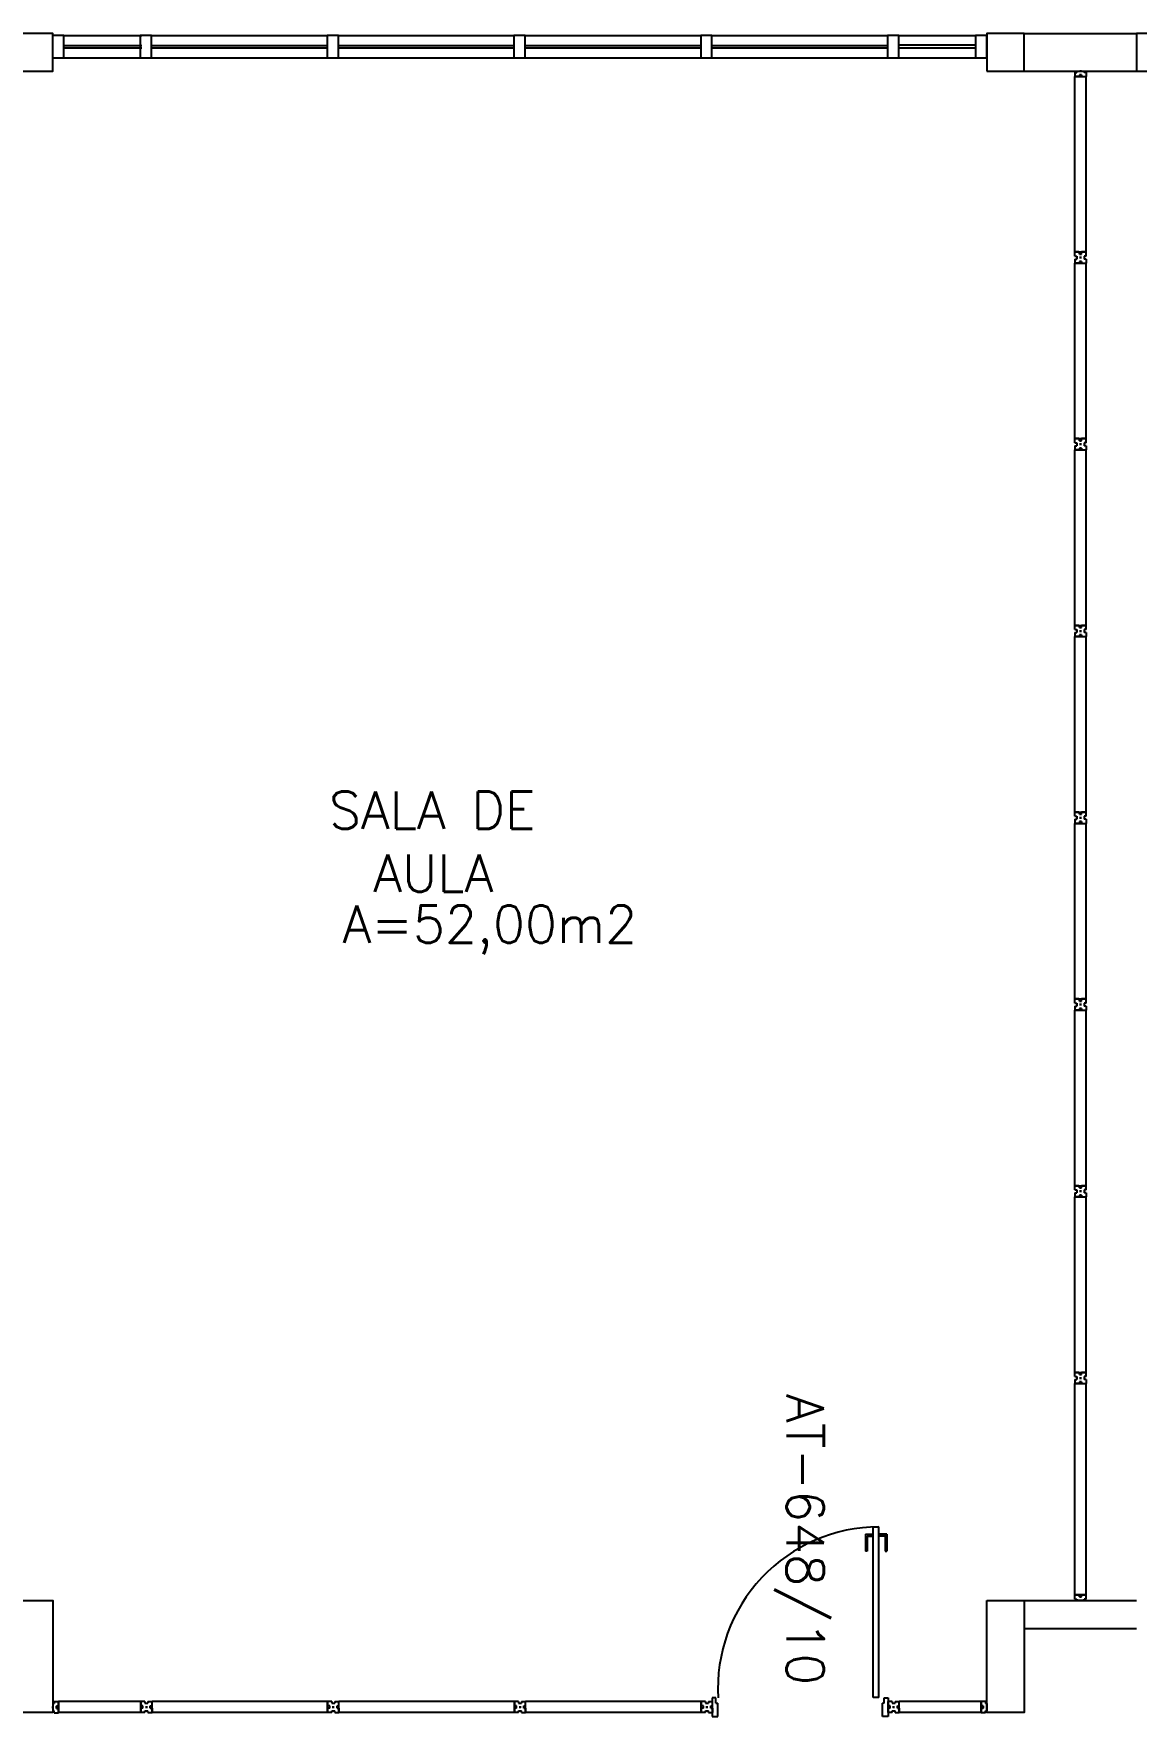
# Model space of a CAD drawing. Extents: x 34 to 586, y 527 to 658.
# Drawn here: x 211.47 to 217.38, y 550.63 to 559.64 of the extents above; entities that cross this region are included whole.
import ezdxf
from ezdxf.enums import TextEntityAlignment as Align

# ---------------------------------------------------------------- set-up
doc = ezdxf.new("R2010")
doc.units = 0
doc.header["$LTSCALE"] = 0.02
doc.header["$MEASUREMENT"] = 0
doc.layers.get('0').update_dxf_attribs({"linetype": 'CONTINUOUS'})
for name, color, linetype in [('AR-DIV-EXI', 2, 'CONTINUOUS'), ('AR-EST-CNC', 3, 'CONTINUOUS'), ('AR-EST-CNC-CRT', 3, 'CONTINUOUS'), ('AR-REV', 2, 'CONTINUOUS'), ('BI-POR-EXI', 2, 'CONTINUOUS'), ('DIV', 2, 'CONTINUOUS'), ('TEXTO', 2, 'CONTINUOUS'), ('TEXTO-ENDEREÇO', 2, 'CONTINUOUS'), ('ÁREA', 2, 'CONTINUOUS')]:
    doc.layers.add(name, color=color, linetype=linetype)
doc.styles.add('UNB-100', font='simplex.shx', dxfattribs={"height": 0.2})
doc.styles.add('UNB-100-1', font='simplex.shx', dxfattribs={"height": 0.2})

# ---------------------------------------------------------------- blocks, each defined once
blk = doc.blocks.new('ESQCIR-TTN')
for p, q in [((0, 0), (0, -0.12)), ((0.06, 0), (0, 0)), ((0.06, 0), (0.4773, 0)), ((0.06, -0.12), (0.06, 0)), ((0.53, 0), (0.47, 0)), ((0.47, 0), (0.47, -0.12)), ((0.53, 0), (1.4716, 0)), ((0.53, -0.12), (0.53, 0)), ((1.53, 0), (1.47, 0)), ((1.47, 0), (1.47, -0.12)), ((1.53, 0), (2.4716, 0)), ((1.53, -0.12), (1.53, 0)), ((2.53, 0), (2.47, 0)), ((2.47, 0), (2.47, -0.12)), ((2.53, 0), (3.4716, 0)), ((2.53, -0.12), (2.53, 0)), ((3.53, 0), (3.47, 0)), ((3.47, 0), (3.47, -0.12)), ((3.53, 0), (4.4716, 0)), ((3.53, -0.12), (3.53, 0)), ((4.53, 0), (4.47, 0)), ((4.47, 0), (4.47, -0.12)), ((4.53, 0), (4.9408, 0)), ((4.53, -0.12), (4.53, 0)), ((4.9408, 0), (4.9408, -0.12)), ((5.0008, 0), (4.9408, 0)), ((5.0008, -0.12), (5.0008, 0)), ((0.06, -0.054), (0.4773, -0.054)), ((0.06, -0.066), (0.4773, -0.066)), ((0.53, -0.054), (1.4716, -0.054)), ((0.53, -0.066), (1.4716, -0.066)), ((1.53, -0.054), (2.4716, -0.054)), ((1.53, -0.066), (2.4716, -0.066)), ((2.53, -0.054), (3.4716, -0.054)), ((2.53, -0.066), (3.4716, -0.066)), ((3.53, -0.054), (4.4716, -0.054)), ((3.53, -0.066), (4.4716, -0.066)), ((4.53, -0.05), (4.9408, -0.05)), ((4.53, -0.066), (4.9408, -0.066)), ((0, -0.12), (0.06, -0.12)), ((0.06, -0.12), (0.4773, -0.12)), ((0.47, -0.12), (0.53, -0.12)), ((0.53, -0.12), (1.4716, -0.12)), ((1.47, -0.12), (1.53, -0.12)), ((1.53, -0.12), (2.4716, -0.12)), ((2.47, -0.12), (2.53, -0.12)), ((2.53, -0.12), (3.4716, -0.12)), ((3.47, -0.12), (3.53, -0.12)), ((3.53, -0.12), (4.4716, -0.12)), ((4.47, -0.12), (4.53, -0.12)), ((4.53, -0.12), (4.9408, -0.12)), ((4.9408, -0.12), (5.0008, -0.12))]:
    blk.add_line(p, q)
blk = doc.blocks.new('DIVMT-TTN')
for p, q in [((-0.03, 0.03), (-0.03, 0.006)), ((-0.008, 0.03), (-0.03, 0.03)), ((-0.0185, 0.006), (-0.03, 0.006)), ((-0.0185, -0.006), (-0.0185, 0.006)), ((-0.008, 0.03), (-0.008, 0.02)), ((-0.008, 0.02), (0.008, 0.02)), ((-0.0051, 0), (0.0051, 0)), ((0.0051, 0), (-0.0051, 0)), ((-0.0051, 0), (0.0051, 0)), ((0, -0.0051), (0, 0.0051)), ((0, 0.0051), (0, -0.0051)), ((0.008, 0.03), (0.008, 0.02)), ((0.008, 0.03), (0.03, 0.03)), ((0.0205, 0.006), (0.03, 0.006)), ((0.0205, -0.006), (0.0205, 0.006)), ((0.0205, 0.006), (0.0205, -0.006)), ((0.0205, 0.006), (0.03, 0.006)), ((0.97, 0.03), (0.03, 0.03)), ((0.03, 0.006), (0.03, 0.03)), ((0.03, -0.03), (0.03, 0.03)), ((0.03, -0.005), (0.03, 0.005)), ((0.97, -0.03), (0.97, 0.03)), ((0.97, 0.03), (0.97, 0.009)), ((0.97, 0.009), (0.97, 0.027)), ((0.9795, 0.006), (0.97, 0.006)), ((0.97, -0.005), (0.97, 0.005)), ((0.9795, 0.006), (0.9795, -0.006)), ((1.0051, 0), (0.9949, 0)), ((1, 0.0051), (1, -0.0051)), ((-0.0185, -0.006), (-0.03, -0.006)), ((-0.03, -0.03), (-0.03, -0.006)), ((-0.008, -0.03), (-0.03, -0.03)), ((-0.008, -0.03), (-0.008, -0.02)), ((-0.008, -0.02), (0.008, -0.02)), ((0.008, -0.03), (0.008, -0.02)), ((0.008, -0.03), (0.03, -0.03)), ((0.0205, -0.006), (0.03, -0.006)), ((0.0205, -0.006), (0.03, -0.006)), ((0.03, -0.006), (0.03, -0.03)), ((0.97, -0.03), (0.03, -0.03)), ((0.9795, -0.006), (0.97, -0.006)), ((0.97, -0.009), (0.97, -0.027))]:
    blk.add_line(p, q)
blk = doc.blocks.new('MTINI-TTN')
for p, q in [((-0.03, 0.008), (-0.03, 0.03)), ((0.03, 0.03), (-0.03, 0.03)), ((-0.03, 0.008), (-0.02, 0.008)), ((-0.009, 0.03), (-0.027, 0.03)), ((-0.02, 0.008), (-0.02, 0)), ((-0.0009, 0), (-0.02, 0)), ((-0.006, 0.0205), (-0.006, 0.03)), ((-0.006, 0.0225), (-0.006, 0.027)), ((-0.006, 0.0205), (0.006, 0.0205)), ((0.0051, 0), (-0.0051, 0)), ((0.005, 0.03), (-0.005, 0.03)), ((0.004, 0.0205), (-0.004, 0.0205)), ((0.02, 0), (-0.0009, 0)), ((0, -0.0051), (0, 0.0051)), ((0.006, 0.0205), (0.006, 0.03)), ((0.006, 0.0225), (0.006, 0.027)), ((0.009, 0.03), (0.027, 0.03)), ((0.03, 0.008), (0.02, 0.008)), ((0.02, 0), (0.02, 0.008)), ((0.03, 0.008), (0.03, 0.03))]:
    blk.add_line(p, q)
blk = doc.blocks.new('PDV2D-TTN')
at = {"layer": 'DIV'}
for p, q in [((0.0299, 0.05), (0.0599, 0.05)), ((0.0299, 0.035), (0.0299, 0.05)), ((0.0299, -0.035), (0.0299, 0.035)), ((0.0599, 0.05), (0.0599, -0.0199)), ((0.9412, 0.05), (0.9412, -0.0199)), ((0.9712, 0.05), (0.9412, 0.05)), ((0.9712, 0.035), (0.9712, 0.05)), ((0.9712, -0.035), (0.9712, 0.035)), ((0.0299, -0.05), (0.0299, -0.0347)), ((0.05, -0.05), (0.0299, -0.05)), ((0.05, -0.0199), (0.0599, -0.0199)), ((0.05, -0.0199), (0.05, -0.05)), ((0.0787, -0.0505), (0.1087, -0.0505)), ((0.0787, -0.0505), (0.0787, -0.9647)), ((0.1087, -0.0505), (0.1087, -0.9647)), ((0.9512, -0.0199), (0.9412, -0.0199)), ((0.9512, -0.0199), (0.9512, -0.05)), ((0.9512, -0.05), (0.9712, -0.05)), ((0.9712, -0.05), (0.9712, -0.0347)), ((0.1087, -0.9647), (0.0787, -0.9647))]:
    blk.add_line(p, q, dxfattribs=at)
at = {"layer": 'DIV', "color": 1}
for p, q in [((0.0362, -0.9247), (0.0362, -0.8347)), ((0.0462, -0.8347), (0.0364, -0.8347)), ((0.0462, -0.9147), (0.0462, -0.8347)), ((0.1409, -0.9147), (0.1409, -0.8347)), ((0.1409, -0.8347), (0.1507, -0.8347)), ((0.1509, -0.9247), (0.1509, -0.8347)), ((0.0362, -0.9147), (0.0787, -0.9147)), ((0.0362, -0.9247), (0.0787, -0.9247)), ((0.1409, -0.9147), (0.1087, -0.9147)), ((0.1509, -0.9247), (0.1087, -0.9247))]:
    blk.add_line(p, q, dxfattribs=at)
blk.add_arc((0.0755, -0.1001), 0.8651, 270.2128, 3.32117, dxfattribs=at)

msp = doc.modelspace()

# ---------------------------------------------------------------- linework, layer by layer
at = {"layer": 'AR-DIV-EXI'}
for p, q in [((217.0471, 559.435), (217.0471, 559.413)), ((217.0471, 559.435), (217.0571, 559.435)), ((217.0471, 558.4743), (217.0471, 559.413)), ((217.0471, 559.413), (217.1071, 559.413)), ((217.0681, 559.413), (217.0501, 559.413)), ((217.0571, 559.443), (217.0571, 559.435)), ((217.0571, 559.443), (217.0779, 559.443)), ((217.0711, 559.4225), (217.0711, 559.413)), ((217.0831, 559.4225), (217.0711, 559.4225)), ((217.0711, 559.4205), (217.0711, 559.416)), ((217.072, 559.443), (217.0822, 559.443)), ((217.0721, 559.413), (217.0821, 559.413)), ((217.0731, 559.4225), (217.0811, 559.4225)), ((217.0771, 559.4481), (217.0771, 559.4379)), ((217.0779, 559.443), (217.0971, 559.443)), ((217.0831, 559.4225), (217.0831, 559.413)), ((217.0831, 559.4205), (217.0831, 559.416)), ((217.0861, 559.413), (217.1041, 559.413)), ((217.0971, 559.435), (217.0971, 559.443)), ((217.1071, 559.435), (217.0971, 559.435)), ((217.1071, 559.435), (217.1071, 559.413)), ((217.1071, 558.4743), (217.1071, 559.413)), ((217.0471, 558.4743), (217.1071, 558.4743)), ((217.0681, 558.4743), (217.0501, 558.4743)), ((217.0711, 558.4648), (217.0711, 558.4743)), ((217.0721, 558.4743), (217.0821, 558.4743)), ((217.0831, 558.4648), (217.0831, 558.4743)), ((217.1071, 558.4743), (217.0861, 558.4743)), ((217.0861, 558.4743), (217.1041, 558.4743)), ((217.0471, 552.4743), (217.0711, 552.4743)), ((217.0471, 552.4523), (217.0471, 552.4743)), ((217.0471, 552.4743), (217.0711, 552.4743)), ((217.0471, 552.4523), (217.0471, 552.4743)), ((217.0471, 552.4523), (217.0571, 552.4523)), ((217.0471, 552.4523), (217.0571, 552.4523)), ((217.0471, 552.4363), (217.0471, 552.4143)), ((217.0471, 552.4363), (217.0571, 552.4363)), ((217.0471, 552.4363), (217.0471, 552.4143)), ((217.0471, 552.4363), (217.0571, 552.4363)), ((217.0571, 552.4523), (217.0571, 552.4363)), ((217.0571, 552.4523), (217.0571, 552.4363)), ((217.0711, 552.4628), (217.0711, 552.4743)), ((217.0711, 552.4628), (217.0711, 552.4743)), ((217.0711, 552.4628), (217.0831, 552.4628)), ((217.0711, 552.4628), (217.0831, 552.4628)), ((217.0711, 552.4238), (217.0711, 552.4143)), ((217.0831, 552.4238), (217.0711, 552.4238)), ((217.0711, 552.4238), (217.0711, 552.4143)), ((217.0711, 552.4238), (217.0831, 552.4238)), ((217.0711, 552.4238), (217.0711, 552.4143)), ((217.0831, 552.4238), (217.0711, 552.4238)), ((217.0711, 552.4238), (217.0711, 552.4143)), ((217.0711, 552.4238), (217.0831, 552.4238)), ((217.0822, 552.4443), (217.072, 552.4443)), ((217.072, 552.4443), (217.0822, 552.4443)), ((217.0822, 552.4443), (217.072, 552.4443)), ((217.072, 552.4443), (217.0822, 552.4443)), ((217.0771, 552.4494), (217.0771, 552.4392)), ((217.0771, 552.4392), (217.0771, 552.4494)), ((217.0771, 552.4494), (217.0771, 552.4392)), ((217.0771, 552.4494), (217.0771, 552.4392)), ((217.0771, 552.4392), (217.0771, 552.4494)), ((217.0771, 552.4494), (217.0771, 552.4392)), ((217.1071, 552.4743), (217.0831, 552.4743)), ((217.0831, 552.4628), (217.0831, 552.4743)), ((217.1071, 552.4743), (217.0831, 552.4743)), ((217.0831, 552.4628), (217.0831, 552.4743)), ((217.0831, 552.4238), (217.0831, 552.4143)), ((217.0831, 552.4238), (217.0831, 552.4143)), ((217.0831, 552.4238), (217.0831, 552.4143)), ((217.0831, 552.4238), (217.0831, 552.4143)), ((217.0971, 552.4523), (217.0971, 552.4363)), ((217.1071, 552.4523), (217.0971, 552.4523)), ((217.0971, 552.4523), (217.0971, 552.4363)), ((217.1071, 552.4523), (217.0971, 552.4523)), ((217.1071, 552.4363), (217.0971, 552.4363)), ((217.1071, 552.4363), (217.0971, 552.4363)), ((217.1071, 552.4523), (217.1071, 552.4743)), ((217.1071, 552.4523), (217.1071, 552.4743)), ((217.1071, 552.4363), (217.1071, 552.4143)), ((217.1071, 552.4363), (217.1071, 552.4143)), ((217.0471, 551.2829), (217.0471, 552.4143)), ((217.0471, 552.4143), (217.1071, 552.4143)), ((217.0711, 552.4143), (217.0471, 552.4143)), ((217.0471, 551.2829), (217.0471, 552.4143)), ((217.0471, 552.4143), (217.1071, 552.4143)), ((217.0711, 552.4143), (217.0471, 552.4143)), ((217.0721, 552.4143), (217.0821, 552.4143)), ((217.0721, 552.4143), (217.0821, 552.4143)), ((217.0831, 552.4143), (217.1071, 552.4143)), ((217.0831, 552.4143), (217.1071, 552.4143)), ((217.1071, 551.2829), (217.1071, 552.4143)), ((217.1071, 551.2829), (217.1071, 552.4143)), ((217.0471, 551.2829), (217.1071, 551.2829)), ((217.0471, 551.2829), (217.1071, 551.2829)), ((217.0681, 551.2829), (217.0501, 551.2829)), ((217.0681, 551.2829), (217.0501, 551.2829)), ((217.0711, 551.2734), (217.0711, 551.2829)), ((217.0711, 551.2734), (217.0711, 551.2829)), ((217.0831, 551.2734), (217.0711, 551.2734)), ((217.0831, 551.2734), (217.0711, 551.2734)), ((217.0822, 551.2529), (217.072, 551.2529)), ((217.0822, 551.2529), (217.072, 551.2529)), ((217.0721, 551.2829), (217.0821, 551.2829)), ((217.0721, 551.2829), (217.0821, 551.2829)), ((217.0771, 551.2478), (217.0771, 551.258)), ((217.0771, 551.2478), (217.0771, 551.258)), ((217.0831, 551.2734), (217.0831, 551.2829)), ((217.0831, 551.2734), (217.0831, 551.2829)), ((217.0861, 551.2829), (217.1041, 551.2829)), ((217.1071, 551.2829), (217.0861, 551.2829)), ((217.0861, 551.2829), (217.1041, 551.2829)), ((217.1071, 551.2829), (217.0861, 551.2829)), ((211.5841, 550.7116), (211.5841, 550.7016)), ((211.5841, 550.7116), (211.6061, 550.7116)), ((211.5841, 550.7116), (211.5841, 550.7016)), ((211.5841, 550.7116), (211.6061, 550.7116)), ((211.6061, 550.7127), (211.6061, 550.6917)), ((211.6061, 550.6527), (211.6061, 550.7127)), ((212.047, 550.7127), (211.6061, 550.7127)), ((211.6061, 550.7127), (211.6061, 550.6917)), ((211.6061, 550.6527), (211.6061, 550.7127)), ((212.047, 550.7127), (211.6061, 550.7127)), ((211.6061, 550.7116), (211.6061, 550.6516)), ((211.6061, 550.7116), (211.6061, 550.6516)), ((211.6061, 550.6917), (211.6061, 550.7097)), ((211.6061, 550.6917), (211.6061, 550.7097)), ((211.6061, 550.6906), (211.6061, 550.7086)), ((211.6061, 550.6906), (211.6061, 550.7086)), ((212.069, 550.7127), (212.047, 550.7127)), ((212.047, 550.7127), (212.047, 550.6887)), ((212.047, 550.6527), (212.047, 550.7127)), ((212.047, 550.7127), (212.047, 550.6917)), ((212.069, 550.7127), (212.047, 550.7127)), ((212.047, 550.7127), (212.047, 550.6887)), ((212.047, 550.6527), (212.047, 550.7127)), ((212.047, 550.7127), (212.047, 550.6917)), ((212.047, 550.6917), (212.047, 550.7097)), ((212.047, 550.6917), (212.047, 550.7097)), ((212.069, 550.7127), (212.069, 550.7027)), ((212.069, 550.7127), (212.069, 550.7027)), ((212.085, 550.7127), (212.107, 550.7127)), ((212.085, 550.7127), (212.085, 550.7027)), ((212.085, 550.7127), (212.107, 550.7127)), ((212.085, 550.7127), (212.085, 550.7027)), ((212.107, 550.6527), (212.107, 550.7127)), ((212.107, 550.6887), (212.107, 550.7127)), ((213.047, 550.7127), (212.107, 550.7127)), ((212.107, 550.6527), (212.107, 550.7127)), ((212.107, 550.6887), (212.107, 550.7127)), ((213.047, 550.7127), (212.107, 550.7127)), ((213.069, 550.7127), (213.047, 550.7127)), ((213.047, 550.7127), (213.047, 550.6887)), ((213.047, 550.7127), (213.047, 550.6917)), ((213.047, 550.6527), (213.047, 550.7127)), ((213.069, 550.7127), (213.047, 550.7127)), ((213.047, 550.7127), (213.047, 550.6887)), ((213.047, 550.7127), (213.047, 550.6917)), ((213.047, 550.6527), (213.047, 550.7127)), ((213.047, 550.6917), (213.047, 550.7097)), ((213.047, 550.6917), (213.047, 550.7097)), ((213.069, 550.7127), (213.069, 550.7027)), ((213.069, 550.7127), (213.069, 550.7027)), ((213.085, 550.7127), (213.107, 550.7127)), ((213.085, 550.7127), (213.085, 550.7027)), ((213.085, 550.7127), (213.107, 550.7127)), ((213.085, 550.7127), (213.085, 550.7027)), ((213.107, 550.6527), (213.107, 550.7127)), ((213.107, 550.6887), (213.107, 550.7127)), ((214.047, 550.7127), (213.107, 550.7127)), ((213.107, 550.6527), (213.107, 550.7127)), ((213.107, 550.6887), (213.107, 550.7127)), ((214.047, 550.7127), (213.107, 550.7127)), ((214.069, 550.7127), (214.047, 550.7127)), ((214.047, 550.7127), (214.047, 550.6887)), ((214.047, 550.7127), (214.047, 550.6917)), ((214.047, 550.6527), (214.047, 550.7127)), ((214.069, 550.7127), (214.047, 550.7127)), ((214.047, 550.7127), (214.047, 550.6887)), ((214.047, 550.7127), (214.047, 550.6917)), ((214.047, 550.6527), (214.047, 550.7127)), ((214.047, 550.6917), (214.047, 550.7097)), ((214.047, 550.6917), (214.047, 550.7097)), ((214.069, 550.7127), (214.069, 550.7027)), ((214.069, 550.7127), (214.069, 550.7027)), ((214.085, 550.7127), (214.107, 550.7127)), ((214.085, 550.7127), (214.085, 550.7027)), ((214.085, 550.7127), (214.107, 550.7127)), ((214.085, 550.7127), (214.085, 550.7027)), ((215.047, 550.7127), (214.107, 550.7127)), ((215.047, 550.7127), (214.107, 550.7127)), ((214.107, 550.6527), (214.107, 550.7127)), ((214.107, 550.6887), (214.107, 550.7127)), ((215.047, 550.7127), (214.107, 550.7127)), ((215.047, 550.7127), (214.107, 550.7127)), ((214.107, 550.6527), (214.107, 550.7127)), ((214.107, 550.6887), (214.107, 550.7127)), ((215.047, 550.7127), (215.047, 550.6917)), ((215.047, 550.7127), (215.047, 550.6887)), ((215.069, 550.7127), (215.047, 550.7127)), ((215.047, 550.6527), (215.047, 550.7127)), ((215.047, 550.7127), (215.047, 550.6917)), ((215.047, 550.7127), (215.047, 550.6887)), ((215.069, 550.7127), (215.047, 550.7127)), ((215.047, 550.6527), (215.047, 550.7127)), ((215.047, 550.6917), (215.047, 550.7097)), ((215.047, 550.6917), (215.047, 550.7097)), ((215.069, 550.7127), (215.069, 550.7027)), ((215.069, 550.7127), (215.069, 550.7027)), ((215.085, 550.7127), (215.085, 550.7027)), ((215.085, 550.7127), (215.107, 550.7127)), ((215.085, 550.7127), (215.085, 550.7027)), ((215.085, 550.7127), (215.107, 550.7127)), ((215.107, 550.6887), (215.107, 550.7127)), ((215.107, 550.6527), (215.107, 550.7127)), ((215.107, 550.6887), (215.107, 550.7127)), ((215.107, 550.6527), (215.107, 550.7127)), ((216.047, 550.7127), (216.047, 550.6917)), ((216.047, 550.6527), (216.047, 550.7127)), ((216.069, 550.7127), (216.047, 550.7127)), ((216.047, 550.7127), (216.047, 550.6887)), ((216.047, 550.7127), (216.047, 550.6917)), ((216.047, 550.6527), (216.047, 550.7127)), ((216.069, 550.7127), (216.047, 550.7127)), ((216.047, 550.7127), (216.047, 550.6887)), ((216.047, 550.6917), (216.047, 550.7097)), ((216.047, 550.6917), (216.047, 550.7097)), ((216.069, 550.7127), (216.069, 550.7027)), ((216.069, 550.7127), (216.069, 550.7027)), ((216.085, 550.7127), (216.107, 550.7127)), ((216.085, 550.7127), (216.085, 550.7027)), ((216.085, 550.7127), (216.107, 550.7127)), ((216.085, 550.7127), (216.085, 550.7027)), ((216.107, 550.6527), (216.107, 550.7127)), ((216.107, 550.6887), (216.107, 550.7127)), ((216.5467, 550.7127), (216.107, 550.7127)), ((216.107, 550.6527), (216.107, 550.7127)), ((216.107, 550.6887), (216.107, 550.7127)), ((216.5467, 550.7127), (216.107, 550.7127)), ((216.5461, 550.7127), (216.5461, 550.6917)), ((216.5461, 550.6527), (216.5461, 550.7127)), ((216.5461, 550.7127), (216.5461, 550.6917)), ((216.5461, 550.6527), (216.5461, 550.7127)), ((216.5681, 550.7116), (216.5461, 550.7116)), ((216.5461, 550.7116), (216.5461, 550.6516)), ((216.5681, 550.7116), (216.5461, 550.7116)), ((216.5461, 550.7116), (216.5461, 550.6516)), ((216.5461, 550.6917), (216.5461, 550.7097)), ((216.5461, 550.6917), (216.5461, 550.7097)), ((216.5461, 550.6906), (216.5461, 550.7086)), ((216.5461, 550.6906), (216.5461, 550.7086)), ((216.5681, 550.7116), (216.5681, 550.7016)), ((216.5681, 550.7116), (216.5681, 550.7016)), ((211.571, 550.6827), (211.5812, 550.6827)), ((211.571, 550.6827), (211.5812, 550.6827)), ((211.571, 550.6816), (211.5812, 550.6816)), ((211.571, 550.6816), (211.5812, 550.6816)), ((211.5761, 550.7016), (211.5761, 550.6808)), ((211.5761, 550.7016), (211.5841, 550.7016)), ((211.5761, 550.7016), (211.5761, 550.6808)), ((211.5761, 550.7016), (211.5841, 550.7016)), ((211.5761, 550.6878), (211.5761, 550.6776)), ((211.5761, 550.6878), (211.5761, 550.6776)), ((211.5761, 550.6867), (211.5761, 550.6765)), ((211.5761, 550.6867), (211.5761, 550.6765)), ((211.5761, 550.6808), (211.5761, 550.6616)), ((211.5761, 550.6808), (211.5761, 550.6616)), ((211.5841, 550.6616), (211.5761, 550.6616)), ((211.5841, 550.6616), (211.5761, 550.6616)), ((211.5841, 550.6516), (211.5841, 550.6616)), ((211.5841, 550.6516), (211.5841, 550.6616)), ((211.5841, 550.6516), (211.6061, 550.6516)), ((211.5841, 550.6516), (211.6061, 550.6516)), ((211.5966, 550.6887), (211.6061, 550.6887)), ((211.5966, 550.6887), (211.5966, 550.6767)), ((211.5966, 550.6887), (211.6061, 550.6887)), ((211.5966, 550.6887), (211.5966, 550.6767)), ((211.5966, 550.6876), (211.6061, 550.6876)), ((211.5966, 550.6756), (211.5966, 550.6876)), ((211.5966, 550.6876), (211.6061, 550.6876)), ((211.5966, 550.6756), (211.5966, 550.6876)), ((211.5966, 550.6856), (211.5966, 550.6776)), ((211.5966, 550.6856), (211.5966, 550.6776)), ((211.5966, 550.6767), (211.6061, 550.6767)), ((211.5966, 550.6767), (211.6061, 550.6767)), ((211.5966, 550.6756), (211.6061, 550.6756)), ((211.5966, 550.6756), (211.6061, 550.6756)), ((211.5986, 550.6876), (211.6031, 550.6876)), ((211.5986, 550.6876), (211.6031, 550.6876)), ((211.5986, 550.6756), (211.6031, 550.6756)), ((211.5986, 550.6756), (211.6031, 550.6756)), ((211.6061, 550.6777), (211.6061, 550.6877)), ((211.6061, 550.6777), (211.6061, 550.6877)), ((211.6061, 550.6866), (211.6061, 550.6766)), ((211.6061, 550.6866), (211.6061, 550.6766)), ((211.6061, 550.6737), (211.6061, 550.6557)), ((211.6061, 550.6737), (211.6061, 550.6557)), ((211.6061, 550.6726), (211.6061, 550.6546)), ((211.6061, 550.6726), (211.6061, 550.6546)), ((212.047, 550.6527), (211.6061, 550.6527)), ((212.047, 550.6527), (211.6061, 550.6527)), ((212.0585, 550.6887), (212.047, 550.6887)), ((212.0565, 550.6887), (212.047, 550.6887)), ((212.0585, 550.6887), (212.047, 550.6887)), ((212.0565, 550.6887), (212.047, 550.6887)), ((212.047, 550.6777), (212.047, 550.6877)), ((212.047, 550.6777), (212.047, 550.6877)), ((212.047, 550.6527), (212.047, 550.6767)), ((212.0585, 550.6767), (212.047, 550.6767)), ((212.0565, 550.6767), (212.047, 550.6767)), ((212.047, 550.6527), (212.047, 550.6767)), ((212.0585, 550.6767), (212.047, 550.6767)), ((212.0565, 550.6767), (212.047, 550.6767)), ((212.047, 550.6737), (212.047, 550.6557)), ((212.047, 550.6737), (212.047, 550.6557)), ((212.069, 550.6527), (212.047, 550.6527)), ((212.069, 550.6527), (212.047, 550.6527)), ((212.0565, 550.6887), (212.0565, 550.6767)), ((212.0565, 550.6887), (212.0565, 550.6767)), ((212.0585, 550.6767), (212.0585, 550.6887)), ((212.0585, 550.6767), (212.0585, 550.6887)), ((212.069, 550.7027), (212.085, 550.7027)), ((212.069, 550.7027), (212.085, 550.7027)), ((212.069, 550.6627), (212.085, 550.6627)), ((212.069, 550.6527), (212.069, 550.6627)), ((212.069, 550.6627), (212.085, 550.6627)), ((212.069, 550.6527), (212.069, 550.6627)), ((212.0719, 550.6827), (212.0821, 550.6827)), ((212.0821, 550.6827), (212.0719, 550.6827)), ((212.0719, 550.6827), (212.0821, 550.6827)), ((212.0821, 550.6827), (212.0719, 550.6827)), ((212.0719, 550.6827), (212.0821, 550.6827)), ((212.0821, 550.6827), (212.0719, 550.6827)), ((212.0719, 550.6827), (212.0821, 550.6827)), ((212.0821, 550.6827), (212.0719, 550.6827)), ((212.077, 550.6878), (212.077, 550.6776)), ((212.077, 550.6776), (212.077, 550.6878)), ((212.077, 550.6878), (212.077, 550.6776)), ((212.077, 550.6878), (212.077, 550.6776)), ((212.077, 550.6776), (212.077, 550.6878)), ((212.077, 550.6878), (212.077, 550.6776)), ((212.085, 550.6527), (212.085, 550.6627)), ((212.085, 550.6527), (212.085, 550.6627)), ((212.085, 550.6527), (212.107, 550.6527)), ((212.085, 550.6527), (212.107, 550.6527)), ((212.0975, 550.6887), (212.107, 550.6887)), ((212.0975, 550.6887), (212.0975, 550.6767)), ((212.0975, 550.6767), (212.0975, 550.6887)), ((212.0975, 550.6887), (212.107, 550.6887)), ((212.0975, 550.6887), (212.107, 550.6887)), ((212.0975, 550.6887), (212.0975, 550.6767)), ((212.0975, 550.6767), (212.0975, 550.6887)), ((212.0975, 550.6887), (212.107, 550.6887)), ((212.0975, 550.6767), (212.107, 550.6767)), ((212.0975, 550.6767), (212.107, 550.6767)), ((212.0975, 550.6767), (212.107, 550.6767)), ((212.0975, 550.6767), (212.107, 550.6767)), ((212.107, 550.6777), (212.107, 550.6877)), ((212.107, 550.6777), (212.107, 550.6877)), ((212.107, 550.6767), (212.107, 550.6527)), ((212.107, 550.6767), (212.107, 550.6527)), ((213.047, 550.6527), (212.107, 550.6527)), ((213.047, 550.6527), (212.107, 550.6527)), ((213.0585, 550.6887), (213.047, 550.6887)), ((213.0565, 550.6887), (213.047, 550.6887)), ((213.0585, 550.6887), (213.047, 550.6887)), ((213.0565, 550.6887), (213.047, 550.6887)), ((213.047, 550.6777), (213.047, 550.6877)), ((213.047, 550.6777), (213.047, 550.6877)), ((213.047, 550.6527), (213.047, 550.6767)), ((213.0585, 550.6767), (213.047, 550.6767)), ((213.0565, 550.6767), (213.047, 550.6767)), ((213.047, 550.6527), (213.047, 550.6767)), ((213.0585, 550.6767), (213.047, 550.6767)), ((213.0565, 550.6767), (213.047, 550.6767)), ((213.047, 550.6737), (213.047, 550.6557)), ((213.047, 550.6737), (213.047, 550.6557)), ((213.069, 550.6527), (213.047, 550.6527)), ((213.069, 550.6527), (213.047, 550.6527)), ((213.0565, 550.6887), (213.0565, 550.6767)), ((213.0565, 550.6887), (213.0565, 550.6767)), ((213.0585, 550.6767), (213.0585, 550.6887)), ((213.0585, 550.6767), (213.0585, 550.6887)), ((213.069, 550.7027), (213.085, 550.7027)), ((213.069, 550.7027), (213.085, 550.7027)), ((213.069, 550.6527), (213.069, 550.6627)), ((213.069, 550.6627), (213.085, 550.6627)), ((213.069, 550.6527), (213.069, 550.6627)), ((213.069, 550.6627), (213.085, 550.6627)), ((213.0719, 550.6827), (213.0821, 550.6827)), ((213.0821, 550.6827), (213.0719, 550.6827)), ((213.0719, 550.6827), (213.0821, 550.6827)), ((213.0821, 550.6827), (213.0719, 550.6827)), ((213.0719, 550.6827), (213.0821, 550.6827)), ((213.0821, 550.6827), (213.0719, 550.6827)), ((213.0719, 550.6827), (213.0821, 550.6827)), ((213.0821, 550.6827), (213.0719, 550.6827)), ((213.077, 550.6878), (213.077, 550.6776)), ((213.077, 550.6776), (213.077, 550.6878)), ((213.077, 550.6878), (213.077, 550.6776)), ((213.077, 550.6878), (213.077, 550.6776)), ((213.077, 550.6776), (213.077, 550.6878)), ((213.077, 550.6878), (213.077, 550.6776)), ((213.085, 550.6527), (213.085, 550.6627)), ((213.085, 550.6527), (213.085, 550.6627)), ((213.085, 550.6527), (213.107, 550.6527)), ((213.085, 550.6527), (213.107, 550.6527)), ((213.0975, 550.6887), (213.107, 550.6887)), ((213.0975, 550.6887), (213.0975, 550.6767)), ((213.0975, 550.6767), (213.0975, 550.6887)), ((213.0975, 550.6887), (213.107, 550.6887)), ((213.0975, 550.6887), (213.107, 550.6887)), ((213.0975, 550.6887), (213.0975, 550.6767)), ((213.0975, 550.6767), (213.0975, 550.6887)), ((213.0975, 550.6887), (213.107, 550.6887)), ((213.0975, 550.6767), (213.107, 550.6767)), ((213.0975, 550.6767), (213.107, 550.6767)), ((213.0975, 550.6767), (213.107, 550.6767)), ((213.0975, 550.6767), (213.107, 550.6767)), ((213.107, 550.6777), (213.107, 550.6877)), ((213.107, 550.6777), (213.107, 550.6877)), ((213.107, 550.6767), (213.107, 550.6527)), ((213.107, 550.6767), (213.107, 550.6527)), ((214.047, 550.6527), (213.107, 550.6527)), ((214.047, 550.6527), (213.107, 550.6527)), ((214.0585, 550.6887), (214.047, 550.6887)), ((214.0565, 550.6887), (214.047, 550.6887)), ((214.0585, 550.6887), (214.047, 550.6887)), ((214.0565, 550.6887), (214.047, 550.6887)), ((214.047, 550.6777), (214.047, 550.6877)), ((214.047, 550.6777), (214.047, 550.6877)), ((214.047, 550.6527), (214.047, 550.6767)), ((214.0585, 550.6767), (214.047, 550.6767)), ((214.0565, 550.6767), (214.047, 550.6767)), ((214.047, 550.6527), (214.047, 550.6767)), ((214.0585, 550.6767), (214.047, 550.6767)), ((214.0565, 550.6767), (214.047, 550.6767)), ((214.047, 550.6737), (214.047, 550.6557)), ((214.047, 550.6737), (214.047, 550.6557)), ((214.069, 550.6527), (214.047, 550.6527)), ((214.069, 550.6527), (214.047, 550.6527)), ((214.0565, 550.6887), (214.0565, 550.6767)), ((214.0565, 550.6887), (214.0565, 550.6767)), ((214.0585, 550.6767), (214.0585, 550.6887)), ((214.0585, 550.6767), (214.0585, 550.6887)), ((214.069, 550.7027), (214.085, 550.7027)), ((214.069, 550.7027), (214.085, 550.7027)), ((214.069, 550.6627), (214.085, 550.6627)), ((214.069, 550.6527), (214.069, 550.6627)), ((214.069, 550.6627), (214.085, 550.6627)), ((214.069, 550.6527), (214.069, 550.6627)), ((214.0719, 550.6827), (214.0821, 550.6827)), ((214.0821, 550.6827), (214.0719, 550.6827)), ((214.0719, 550.6827), (214.0821, 550.6827)), ((214.0821, 550.6827), (214.0719, 550.6827)), ((214.0719, 550.6827), (214.0821, 550.6827)), ((214.0821, 550.6827), (214.0719, 550.6827)), ((214.0719, 550.6827), (214.0821, 550.6827)), ((214.0821, 550.6827), (214.0719, 550.6827)), ((214.077, 550.6878), (214.077, 550.6776)), ((214.077, 550.6776), (214.077, 550.6878)), ((214.077, 550.6878), (214.077, 550.6776)), ((214.077, 550.6878), (214.077, 550.6776)), ((214.077, 550.6776), (214.077, 550.6878)), ((214.077, 550.6878), (214.077, 550.6776)), ((214.085, 550.6527), (214.085, 550.6627)), ((214.085, 550.6527), (214.085, 550.6627)), ((214.085, 550.6527), (214.107, 550.6527)), ((214.085, 550.6527), (214.107, 550.6527)), ((214.0975, 550.6887), (214.107, 550.6887)), ((214.0975, 550.6887), (214.0975, 550.6767)), ((214.0975, 550.6767), (214.0975, 550.6887)), ((214.0975, 550.6887), (214.107, 550.6887)), ((214.0975, 550.6887), (214.107, 550.6887)), ((214.0975, 550.6887), (214.0975, 550.6767)), ((214.0975, 550.6767), (214.0975, 550.6887)), ((214.0975, 550.6887), (214.107, 550.6887)), ((214.0975, 550.6767), (214.107, 550.6767)), ((214.0975, 550.6767), (214.107, 550.6767)), ((214.0975, 550.6767), (214.107, 550.6767)), ((214.0975, 550.6767), (214.107, 550.6767)), ((214.107, 550.6777), (214.107, 550.6877)), ((214.107, 550.6777), (214.107, 550.6877)), ((214.107, 550.6767), (214.107, 550.6527)), ((214.107, 550.6767), (214.107, 550.6527)), ((215.047, 550.6527), (214.107, 550.6527)), ((215.047, 550.6527), (214.107, 550.6527)), ((215.047, 550.6527), (214.107, 550.6527)), ((215.047, 550.6527), (214.107, 550.6527)), ((215.0565, 550.6887), (215.047, 550.6887)), ((215.0585, 550.6887), (215.047, 550.6887)), ((215.0565, 550.6887), (215.047, 550.6887)), ((215.0585, 550.6887), (215.047, 550.6887)), ((215.047, 550.6777), (215.047, 550.6877)), ((215.047, 550.6777), (215.047, 550.6877)), ((215.0565, 550.6767), (215.047, 550.6767)), ((215.0585, 550.6767), (215.047, 550.6767)), ((215.047, 550.6527), (215.047, 550.6767)), ((215.0565, 550.6767), (215.047, 550.6767)), ((215.0585, 550.6767), (215.047, 550.6767)), ((215.047, 550.6527), (215.047, 550.6767)), ((215.047, 550.6737), (215.047, 550.6557)), ((215.047, 550.6737), (215.047, 550.6557)), ((215.069, 550.6527), (215.047, 550.6527)), ((215.069, 550.6527), (215.047, 550.6527)), ((215.0565, 550.6887), (215.0565, 550.6767)), ((215.0565, 550.6887), (215.0565, 550.6767)), ((215.0585, 550.6767), (215.0585, 550.6887)), ((215.0585, 550.6767), (215.0585, 550.6887)), ((215.069, 550.7027), (215.085, 550.7027)), ((215.069, 550.7027), (215.085, 550.7027)), ((215.069, 550.6527), (215.069, 550.6627)), ((215.069, 550.6627), (215.085, 550.6627)), ((215.069, 550.6527), (215.069, 550.6627)), ((215.069, 550.6627), (215.085, 550.6627)), ((215.0821, 550.6827), (215.0719, 550.6827)), ((215.0719, 550.6827), (215.0821, 550.6827)), ((215.0821, 550.6827), (215.0719, 550.6827)), ((215.0719, 550.6827), (215.0821, 550.6827)), ((215.0821, 550.6827), (215.0719, 550.6827)), ((215.0719, 550.6827), (215.0821, 550.6827)), ((215.0821, 550.6827), (215.0719, 550.6827)), ((215.0719, 550.6827), (215.0821, 550.6827)), ((215.077, 550.6878), (215.077, 550.6776)), ((215.077, 550.6776), (215.077, 550.6878)), ((215.077, 550.6878), (215.077, 550.6776)), ((215.077, 550.6878), (215.077, 550.6776)), ((215.077, 550.6776), (215.077, 550.6878)), ((215.077, 550.6878), (215.077, 550.6776)), ((215.085, 550.6527), (215.085, 550.6627)), ((215.085, 550.6527), (215.085, 550.6627)), ((215.085, 550.6527), (215.107, 550.6527)), ((215.085, 550.6527), (215.107, 550.6527)), ((215.0975, 550.6887), (215.107, 550.6887)), ((215.0975, 550.6887), (215.107, 550.6887)), ((215.0975, 550.6767), (215.0975, 550.6887)), ((215.0975, 550.6887), (215.0975, 550.6767)), ((215.0975, 550.6887), (215.107, 550.6887)), ((215.0975, 550.6887), (215.107, 550.6887)), ((215.0975, 550.6767), (215.0975, 550.6887)), ((215.0975, 550.6887), (215.0975, 550.6767)), ((215.0975, 550.6767), (215.107, 550.6767)), ((215.0975, 550.6767), (215.107, 550.6767)), ((215.0975, 550.6767), (215.107, 550.6767)), ((215.0975, 550.6767), (215.107, 550.6767)), ((215.107, 550.6777), (215.107, 550.6877)), ((215.107, 550.6777), (215.107, 550.6877)), ((215.107, 550.6767), (215.107, 550.6527)), ((215.107, 550.6767), (215.107, 550.6527)), ((216.0565, 550.6887), (216.047, 550.6887)), ((216.0585, 550.6887), (216.047, 550.6887)), ((216.0565, 550.6887), (216.047, 550.6887)), ((216.0585, 550.6887), (216.047, 550.6887)), ((216.047, 550.6777), (216.047, 550.6877)), ((216.047, 550.6777), (216.047, 550.6877)), ((216.0565, 550.6767), (216.047, 550.6767)), ((216.047, 550.6527), (216.047, 550.6767)), ((216.0585, 550.6767), (216.047, 550.6767)), ((216.0565, 550.6767), (216.047, 550.6767)), ((216.047, 550.6527), (216.047, 550.6767)), ((216.0585, 550.6767), (216.047, 550.6767)), ((216.047, 550.6737), (216.047, 550.6557)), ((216.047, 550.6737), (216.047, 550.6557)), ((216.069, 550.6527), (216.047, 550.6527)), ((216.069, 550.6527), (216.047, 550.6527)), ((216.0565, 550.6887), (216.0565, 550.6767)), ((216.0565, 550.6887), (216.0565, 550.6767)), ((216.0585, 550.6767), (216.0585, 550.6887)), ((216.0585, 550.6767), (216.0585, 550.6887)), ((216.069, 550.7027), (216.085, 550.7027)), ((216.069, 550.7027), (216.085, 550.7027)), ((216.069, 550.6627), (216.085, 550.6627)), ((216.069, 550.6527), (216.069, 550.6627)), ((216.069, 550.6627), (216.085, 550.6627)), ((216.069, 550.6527), (216.069, 550.6627)), ((216.0821, 550.6827), (216.0719, 550.6827)), ((216.0719, 550.6827), (216.0821, 550.6827)), ((216.0821, 550.6827), (216.0719, 550.6827)), ((216.0719, 550.6827), (216.0821, 550.6827)), ((216.0821, 550.6827), (216.0719, 550.6827)), ((216.0719, 550.6827), (216.0821, 550.6827)), ((216.0821, 550.6827), (216.0719, 550.6827)), ((216.0719, 550.6827), (216.0821, 550.6827)), ((216.077, 550.6878), (216.077, 550.6776)), ((216.077, 550.6878), (216.077, 550.6776)), ((216.077, 550.6776), (216.077, 550.6878)), ((216.077, 550.6878), (216.077, 550.6776)), ((216.077, 550.6878), (216.077, 550.6776)), ((216.077, 550.6776), (216.077, 550.6878)), ((216.085, 550.6527), (216.085, 550.6627)), ((216.085, 550.6527), (216.085, 550.6627)), ((216.085, 550.6527), (216.107, 550.6527)), ((216.085, 550.6527), (216.107, 550.6527)), ((216.0975, 550.6887), (216.107, 550.6887)), ((216.0975, 550.6887), (216.0975, 550.6767)), ((216.0975, 550.6767), (216.0975, 550.6887)), ((216.0975, 550.6887), (216.107, 550.6887)), ((216.0975, 550.6887), (216.107, 550.6887)), ((216.0975, 550.6887), (216.0975, 550.6767)), ((216.0975, 550.6767), (216.0975, 550.6887)), ((216.0975, 550.6887), (216.107, 550.6887)), ((216.0975, 550.6767), (216.107, 550.6767)), ((216.0975, 550.6767), (216.107, 550.6767)), ((216.0975, 550.6767), (216.107, 550.6767)), ((216.0975, 550.6767), (216.107, 550.6767)), ((216.107, 550.6777), (216.107, 550.6877)), ((216.107, 550.6777), (216.107, 550.6877)), ((216.107, 550.6767), (216.107, 550.6527)), ((216.107, 550.6767), (216.107, 550.6527)), ((216.5467, 550.6527), (216.107, 550.6527)), ((216.5467, 550.6527), (216.107, 550.6527)), ((216.5556, 550.6887), (216.5461, 550.6887)), ((216.5556, 550.6887), (216.5461, 550.6887)), ((216.5461, 550.6777), (216.5461, 550.6877)), ((216.5461, 550.6777), (216.5461, 550.6877)), ((216.5556, 550.6876), (216.5461, 550.6876)), ((216.5556, 550.6876), (216.5461, 550.6876)), ((216.5461, 550.6866), (216.5461, 550.6766)), ((216.5461, 550.6866), (216.5461, 550.6766)), ((216.5556, 550.6767), (216.5461, 550.6767)), ((216.5556, 550.6767), (216.5461, 550.6767)), ((216.5556, 550.6756), (216.5461, 550.6756)), ((216.5556, 550.6756), (216.5461, 550.6756)), ((216.5461, 550.6737), (216.5461, 550.6557)), ((216.5461, 550.6737), (216.5461, 550.6557)), ((216.5461, 550.6726), (216.5461, 550.6546)), ((216.5461, 550.6726), (216.5461, 550.6546)), ((216.5681, 550.6516), (216.5461, 550.6516)), ((216.5681, 550.6516), (216.5461, 550.6516)), ((216.5536, 550.6876), (216.5491, 550.6876)), ((216.5536, 550.6876), (216.5491, 550.6876)), ((216.5536, 550.6756), (216.5491, 550.6756)), ((216.5536, 550.6756), (216.5491, 550.6756)), ((216.5556, 550.6887), (216.5556, 550.6767)), ((216.5556, 550.6887), (216.5556, 550.6767)), ((216.5556, 550.6756), (216.5556, 550.6876)), ((216.5556, 550.6756), (216.5556, 550.6876)), ((216.5556, 550.6856), (216.5556, 550.6776)), ((216.5556, 550.6856), (216.5556, 550.6776)), ((216.5761, 550.7016), (216.5681, 550.7016)), ((216.5761, 550.7016), (216.5681, 550.7016)), ((216.5681, 550.6616), (216.5761, 550.6616)), ((216.5681, 550.6516), (216.5681, 550.6616)), ((216.5681, 550.6616), (216.5761, 550.6616)), ((216.5681, 550.6516), (216.5681, 550.6616)), ((216.5812, 550.6827), (216.571, 550.6827)), ((216.5812, 550.6827), (216.571, 550.6827)), ((216.5812, 550.6816), (216.571, 550.6816)), ((216.5812, 550.6816), (216.571, 550.6816)), ((216.5761, 550.7016), (216.5761, 550.6808)), ((216.5761, 550.7016), (216.5761, 550.6808)), ((216.5761, 550.6878), (216.5761, 550.6776)), ((216.5761, 550.6878), (216.5761, 550.6776)), ((216.5761, 550.6867), (216.5761, 550.6765)), ((216.5761, 550.6867), (216.5761, 550.6765)), ((216.5761, 550.6808), (216.5761, 550.6616)), ((216.5761, 550.6808), (216.5761, 550.6616))]:
    msp.add_line(p, q, dxfattribs=at)
at = {"layer": 'AR-EST-CNC'}
for points in [[(211.3761, 559.443), (211.5761, 559.443), (211.5761, 559.643), (211.3761, 559.643)], [(216.5761, 559.443), (216.7761, 559.443), (216.7761, 559.643), (216.5761, 559.643)], [(217.3761, 559.443), (217.5761, 559.443), (217.5761, 559.643), (217.3761, 559.643)]]:
    msp.add_lwpolyline(points, close=True, dxfattribs=at)
at = {"layer": 'AR-EST-CNC-CRT'}
for points in [[(211.3761, 551.253), (211.5761, 551.253), (211.5761, 550.653), (211.3761, 550.653)], [(216.5761, 551.253), (216.7761, 551.253), (216.7761, 550.653), (216.5761, 550.653)]]:
    msp.add_lwpolyline(points, close=True, dxfattribs=at)
at = {"layer": 'AR-REV'}
for p, q in [((216.774, 559.643), (217.3761, 559.643)), ((216.774, 559.443), (217.3761, 559.443)), ((216.7761, 551.253), (217.3761, 551.253)), ((216.7761, 551.103), (217.3761, 551.103))]:
    msp.add_line(p, q, dxfattribs=at)

# ---------------------------------------------------------------- block references
at = {"layer": 'AR-DIV-EXI', "rotation": 270}
for p in [(217.0771, 558.4443), (217.0771, 557.4443), (217.0771, 556.4443), (217.0771, 555.4443), (217.0771, 554.4443), (217.0771, 553.4443)]:
    msp.add_blockref('DIVMT-TTN', p, dxfattribs=at)
at = {"layer": 'AR-DIV-EXI'}
msp.add_blockref('MTINI-TTN', (217.0771, 551.2529), dxfattribs=at)
msp.add_blockref('MTINI-TTN', (217.0771, 551.2529), dxfattribs=at)
at = {"layer": 'BI-POR-EXI'}
msp.add_blockref('ESQCIR-TTN', (211.5744, 559.633), dxfattribs=at)
at = {"layer": 'BI-POR-EXI', "rotation": 180}
msp.add_blockref('PDV2D-TTN', (216.0769, 550.6827), dxfattribs=at)
msp.add_blockref('PDV2D-TTN', (216.0769, 550.6827), dxfattribs=at)

# ---------------------------------------------------------------- texts
at = {"layer": 'TEXTO', "style": 'UNB-100'}
for s, p in [('SALA DE ', (213.054, 555.3854)), ('AULA', (213.2917, 555.0476))]:
    msp.add_text(s, height=0.2, dxfattribs=at).set_placement(p)
at = {"layer": 'TEXTO-ENDEREÇO', "style": 'UNB-100-1'}
msp.add_text('AT-648/10', height=0.2, rotation=270, dxfattribs=at).set_placement((215.5038, 552.3585))
msp.add_text('AT-648/10', height=0.2, rotation=270, dxfattribs=at).set_placement((215.5038, 552.3585))
at = {"layer": 'ÁREA', "style": 'UNB-100'}
msp.add_text('A=52,00m2', height=0.2, dxfattribs=at).set_placement((213.9151, 554.7751), align=Align.CENTER)

doc.saveas('drawing.dxf')
